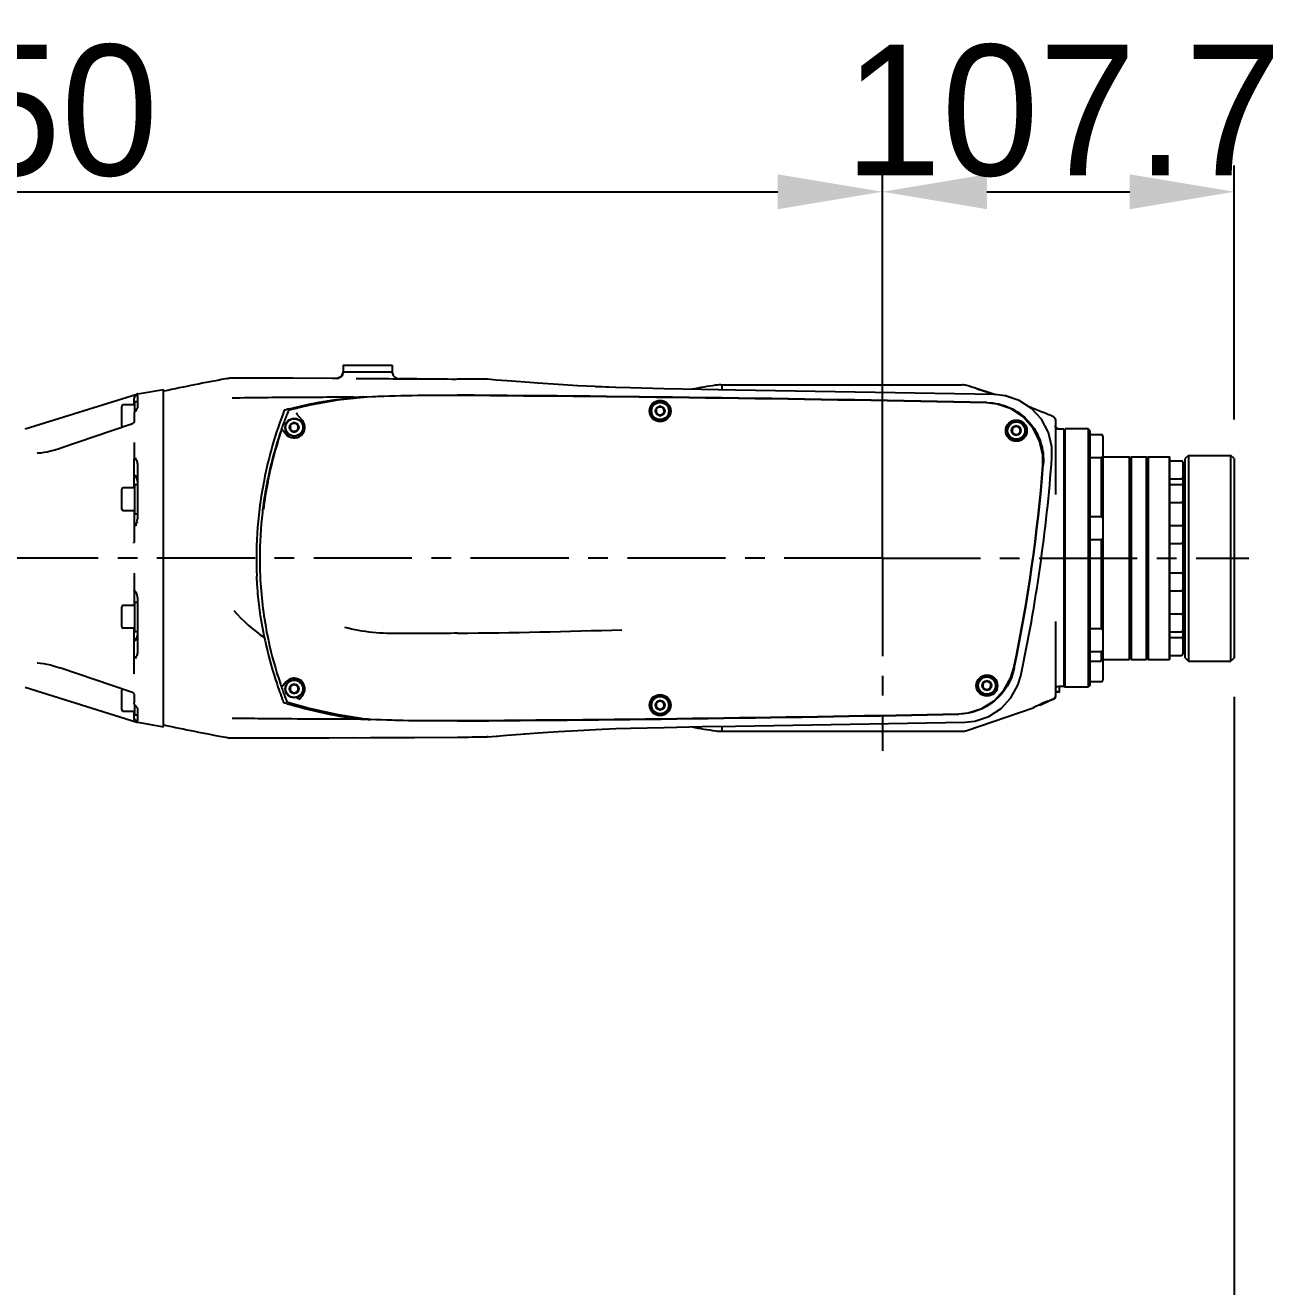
# Model space of a CAD drawing. Header units: millimetres. Extents: x 4086 to 10416, y 123 to 1549.
# Drawn here: x 7144.6 to 7241.1, y 872.6 to 969.1 of the extents above; entities that cross this region are included whole.
import ezdxf

# ---------------------------------------------------------------- set-up
doc = ezdxf.new("R2010")
doc.units = ezdxf.units.MM
doc.linetypes.add('CENTER', pattern=[0.6, 0.375, -0.075, 0.075, -0.075])
for name, color, linetype in [('中心线', 7, 'Continuous'), ('外形图', 7, 'Continuous'), ('尺寸标注', 7, 'Continuous')]:
    doc.layers.add(name, color=color, linetype=linetype)
doc.styles.add('思源黑', font='SourceHanSansCN-Normal.ttf')
doc.dimstyles.new('尺寸标注_1_4比例中六', dxfattribs={"dimtxt": 10, "dimasz": 8, "dimexe": 2, "dimexo": 1.5, "dimgap": 1, "dimtad": 1, "dimdec": 1, "dimlfac": 4, "dimdsep": 46, "dimtxsty": '思源黑', "dimcen": 0.09, "dimadec": 0, "dimazin": 0, "dimtp": 0.01, "dimtm": 0.01, "dimtfac": 1, "dimtdec": 1, "dimtofl": 0, "dimtmove": 0, "dimatfit": 3, "dimfxl": 1, "dimtolj": 1, "dimarcsym": 0})

# ---------------------------------------------------------------- blocks, each defined once
blk = doc.blocks.new('*D788')
at = {"layer": 'Defpoints', "color": 0}
for p in [(7210.2, 956.347), (7210.2, 929.827), (7047.7, 919.609)]:
    blk.add_point(p, dxfattribs=at)
at = {"layer": '尺寸标注', "color": 0, "lineweight": -2}
for p, q in [((7047.7, 921.109), (7047.7, 958.347)), ((7210.2, 931.327), (7210.2, 958.347)), ((7055.7, 956.347), (7202.2, 956.347))]:
    blk.add_line(p, q, dxfattribs=at)
at = {"layer": '尺寸标注', "color": 0}
for points in [[(7055.7, 957.681), (7055.7, 955.014), (7047.7, 956.347)], [(7202.2, 955.014), (7202.2, 957.681), (7210.2, 956.347)]]:
    blk.add_solid(points, dxfattribs=at)
at = {"layer": '尺寸标注', "color": 0, "insert": (7143.64, 962.525), "char_height": 10, "attachment_point": 5, "style": '思源黑'}
blk.add_mtext('\\A1;650', dxfattribs=at)
blk = doc.blocks.new('*D789')
at = {"layer": 'Defpoints', "color": 0}
for p in [(7237.125, 956.347), (7210.2, 944.401), (7237.125, 937.436)]:
    blk.add_point(p, dxfattribs=at)
at = {"layer": '尺寸标注', "color": 0, "lineweight": -2}
for p, q in [((7210.2, 945.901), (7210.2, 958.347)), ((7237.125, 938.936), (7237.125, 958.347)), ((7218.2, 956.347), (7229.125, 956.347))]:
    blk.add_line(p, q, dxfattribs=at)
at = {"layer": '尺寸标注', "color": 0}
for points in [[(7218.2, 957.681), (7218.2, 955.014), (7210.2, 956.347)], [(7229.125, 955.014), (7229.125, 957.681), (7237.125, 956.347)]]:
    blk.add_solid(points, dxfattribs=at)
at = {"layer": '尺寸标注', "color": 0, "insert": (7224.028, 962.525), "char_height": 10, "attachment_point": 5, "style": '思源黑'}
blk.add_mtext('\\A1;107.7', dxfattribs=at)
blk = doc.blocks.new('*D790')
at = {"layer": 'Defpoints', "color": 0}
for p in [(7237.125, 919.202), (7010.2, 627.191), (7010.2, 585.08)]:
    blk.add_point(p, dxfattribs=at)
at = {"layer": '尺寸标注', "color": 0, "lineweight": -2}
for p, q in [((7237.125, 917.702), (7237.125, 583.08)), ((7010.2, 625.691), (7010.2, 583.08)), ((7229.125, 585.08), (7018.2, 585.08))]:
    blk.add_line(p, q, dxfattribs=at)
at = {"layer": '尺寸标注', "color": 0}
for points in [[(7018.2, 586.414), (7018.2, 583.747), (7010.2, 585.08)], [(7229.125, 583.747), (7229.125, 586.414), (7237.125, 585.08)]]:
    blk.add_solid(points, dxfattribs=at)
at = {"layer": '尺寸标注', "color": 0, "insert": (7123.369, 591.258), "char_height": 10, "attachment_point": 5, "rotation": 0, "style": '思源黑'}
blk.add_mtext('\\A1;907.7', dxfattribs=at)

msp = doc.modelspace()

# ---------------------------------------------------------------- linework, layer by layer
at = {"layer": '中心线', "linetype": 'CENTER', "ltscale": 20}
for q in [(7210.2, 942.901), (7076.095, 928.327), (7210.2, 913.581), (7238.251, 928.327)]:
    msp.add_line((7210.2, 928.327), q, dxfattribs=at)
at = {"layer": '外形图', "linetype": 'Continuous'}
for p, q in [((7168.95, 943.077), (7168.95, 942.577)), ((7172.7, 943.077), (7172.7, 942.577)), ((7160.089, 942.057), (7159.934, 942.029)), ((7159.979, 942.038), (7159.934, 942.029)), ((7160.105, 942.062), (7159.979, 942.038)), ((7160.087, 942.058), (7160.152, 942.069)), ((7162.394, 942.08), (7160.295, 942.079)), ((7165.131, 942.078), (7162.394, 942.08)), ((7168.098, 942.07), (7165.131, 942.078)), ((7168.439, 942.069), (7168.098, 942.07)), ((7168.559, 942.083), (7168.439, 942.069)), ((7168.533, 942.078), (7168.439, 942.069)), ((7168.722, 942.156), (7168.533, 942.078)), ((7168.747, 942.174), (7168.559, 942.083)), ((7168.862, 942.3), (7168.722, 942.156)), ((7168.875, 942.321), (7168.747, 942.174)), ((7168.933, 942.482), (7168.862, 942.3)), ((7168.933, 942.482), (7168.95, 942.577)), ((7168.95, 942.577), (7172.7, 942.577)), ((7172.451, 942.051), (7173.196, 942.048)), ((7172.72, 942.461), (7172.7, 942.577)), ((7172.725, 942.438), (7172.72, 942.461)), ((7174.576, 942.04), (7173.196, 942.048)), ((7174.576, 942.04), (7177.7, 942.021)), ((7179.993, 942.003), (7179.936, 942.006)), ((7180.657, 941.947), (7179.992, 942.003)), ((7153.231, 940.884), (7155.2, 941.232)), ((7155.2, 915.423), (7155.2, 941.232)), ((7155.231, 941.084), (7155.2, 941.077)), ((7190.919, 941.34), (7189.817, 941.373)), ((7197.944, 941.577), (7216.299, 941.577)), ((7197.95, 941.544), (7197.95, 941.577)), ((7197.95, 941.199), (7197.95, 941.544)), ((7218.817, 940.827), (7198.96, 941.183)), ((7217.45, 941.28), (7217.45, 941.25)), ((7144.619, 938.207), (7153.169, 940.869)), ((7152, 938.433), (7152, 939.933)), ((7153, 940.058), (7152.125, 940.058)), ((7152.95, 940.058), (7152.95, 940.538)), ((7153, 939.548), (7153, 940.308)), ((7153, 940.308), (7153.2, 940.308)), ((7153.2, 940.751), (7153.2, 939.85)), ((7166.401, 940.033), (7164.826, 939.644)), ((7170.493, 940.649), (7170.581, 940.654)), ((7170.581, 940.654), (7170.666, 940.658)), ((7170.61, 940.623), (7170.582, 940.621)), ((7170.667, 940.627), (7170.61, 940.623)), ((7170.666, 940.658), (7170.749, 940.662)), ((7193.2, 939.936), (7192.889, 939.757)), ((7193.51, 939.757), (7193.2, 939.936)), ((7218.718, 940.871), (7218.82, 940.836)), ((7219.619, 940.738), (7218.817, 940.827)), ((7218.82, 940.836), (7218.86, 940.823)), ((7220.673, 940.38), (7219.619, 940.738)), ((7221.42, 939.895), (7221.143, 940.077)), ((7152.95, 939.412), (7152.95, 938.729)), ((7153.103, 939.624), (7153.147, 939.642)), ((7164.562, 939.108), (7164.539, 939.048)), ((7164.622, 939.263), (7164.612, 939.239)), ((7164.803, 939.736), (7164.839, 939.746)), ((7165.822, 938.848), (7165.409, 939.34)), ((7192.889, 939.757), (7192.889, 939.398)), ((7192.889, 939.398), (7193.2, 939.218)), ((7193.2, 939.218), (7193.51, 939.398)), ((7193.51, 939.398), (7193.51, 939.757)), ((7221.575, 939.842), (7221.575, 939.831)), ((7152.607, 938.517), (7147.335, 936.734)), ((7152.646, 938.53), (7152.607, 938.517)), ((7152.749, 938.574), (7152.646, 938.53)), ((7152.852, 938.638), (7152.749, 938.574)), ((7164.298, 938.136), (7164.577, 937.803)), ((7165.2, 938.686), (7164.889, 938.507)), ((7164.889, 938.507), (7164.889, 938.148)), ((7164.889, 938.148), (7165.2, 937.968)), ((7165.51, 938.507), (7165.2, 938.686)), ((7165.2, 937.968), (7165.51, 938.148)), ((7165.51, 938.148), (7165.51, 938.507)), ((7220.45, 938.436), (7220.139, 938.257)), ((7220.139, 938.257), (7220.139, 937.898)), ((7220.76, 938.257), (7220.45, 938.436)), ((7220.76, 937.898), (7220.76, 938.257)), ((7223.45, 938.9), (7223.45, 933.181)), ((7224.075, 938.19), (7223.7, 938.19)), ((7224.075, 938.077), (7224.2, 938.202)), ((7224.075, 938.19), (7224.075, 918.517)), ((7224.2, 918.452), (7224.2, 938.202)), ((7225.95, 938.202), (7224.2, 938.202)), ((7225.95, 938.202), (7225.95, 918.452)), ((7226.075, 938.077), (7225.95, 938.202)), ((7226.075, 938.077), (7226.075, 918.577)), ((7152.95, 937.173), (7152.95, 935.923)), ((7220.139, 937.898), (7220.45, 937.718)), ((7220.45, 937.718), (7220.76, 937.898)), ((7226.075, 937.775), (7226.95, 937.775)), ((7226.075, 937.77), (7226.075, 937.67)), ((7227.075, 937.65), (7227.075, 936.15)), ((7145.53, 936.338), (7145.53, 936.338)), ((7147.222, 936.696), (7146.875, 936.589)), ((7147.335, 936.734), (7147.222, 936.696)), ((7227.075, 936.077), (7227.06, 936.092)), ((7227.075, 936.077), (7229.1, 936.077)), ((7227.075, 936.077), (7227.075, 931.378)), ((7229.1, 920.577), (7229.1, 936.077)), ((7229.15, 936.027), (7229.1, 936.077)), ((7229.2, 936.027), (7229.25, 936.077)), ((7229.25, 936.077), (7230.4, 936.077)), ((7229.25, 936.077), (7229.25, 920.577)), ((7230.4, 920.577), (7230.4, 936.077)), ((7230.45, 936.027), (7230.4, 936.077)), ((7230.5, 936.027), (7230.55, 936.077)), ((7230.55, 936.077), (7232.175, 936.077)), ((7230.55, 936.077), (7230.55, 920.577)), ((7152.95, 933.699), (7152.95, 935.861)), ((7152.986, 935.911), (7153, 935.919)), ((7153.094, 935.948), (7153.14, 935.956)), ((7153.2, 935.517), (7153.2, 931.34)), ((7226.075, 936.025), (7226.95, 936.025)), ((7226.95, 936.025), (7226.95, 931.499)), ((7229.15, 920.627), (7229.15, 936.027)), ((7229.15, 935.952), (7229.2, 935.952)), ((7229.2, 936.027), (7229.2, 920.627)), ((7230.45, 920.627), (7230.45, 936.027)), ((7230.45, 935.934), (7230.5, 935.934)), ((7230.5, 936.027), (7230.5, 920.627)), ((7152, 932.074), (7152, 933.574)), ((7153, 933.699), (7152.125, 933.699)), ((7153, 931.699), (7153, 933.949)), ((7153, 933.949), (7153.2, 933.949)), ((7153, 931.949), (7152.125, 931.949)), ((7152.95, 931.949), (7152.95, 929.584)), ((7153, 931.699), (7153.2, 931.699)), ((7226.075, 931.499), (7226.95, 931.499)), ((7227.075, 931.374), (7227.075, 929.874)), ((7153, 930.85), (7152.969, 930.81)), ((7153.11, 930.865), (7153.133, 930.868)), ((7153.133, 930.868), (7153.155, 930.872)), ((7226.075, 930.912), (7226.075, 930.792)), ((7226.075, 929.749), (7226.95, 929.749)), ((7226.95, 929.749), (7226.95, 922.927)), ((7227.075, 929.874), (7227.075, 922.802)), ((7152.95, 927.07), (7152.95, 924.706)), ((7152.969, 925.845), (7153.1, 925.676)), ((7152, 923.081), (7152, 924.581)), ((7153, 924.706), (7152.125, 924.706)), ((7153, 922.706), (7153, 924.956)), ((7153, 924.956), (7153.2, 924.956)), ((7153.2, 925.314), (7153.2, 921.138)), ((7153, 922.956), (7152.125, 922.956)), ((7152.95, 919.481), (7152.95, 922.956)), ((7153, 922.706), (7153.2, 922.706)), ((7223.45, 923.473), (7223.45, 917.802)), ((7226.075, 922.927), (7226.95, 922.927)), ((7227.075, 922.802), (7227.075, 921.302)), ((7153.094, 920.706), (7153.14, 920.698)), ((7226.075, 921.177), (7226.95, 921.177)), ((7226.95, 921.177), (7226.95, 920.452)), ((7227.075, 921.304), (7227.075, 920.577)), ((7229.15, 920.627), (7229.1, 920.577)), ((7229.15, 920.702), (7229.2, 920.702)), ((7229.2, 920.627), (7229.25, 920.577)), ((7230.45, 920.627), (7230.4, 920.577)), ((7230.45, 920.72), (7230.5, 920.72)), ((7230.5, 920.627), (7230.55, 920.577)), ((7145.53, 920.316), (7145.53, 920.316)), ((7147.202, 919.965), (7147.335, 919.921)), ((7147.335, 919.921), (7152.607, 918.138)), ((7226.075, 920.452), (7226.95, 920.452)), ((7227.075, 920.577), (7226.95, 920.452)), ((7227.075, 920.577), (7229.1, 920.577)), ((7227.075, 920.505), (7227.075, 919.005)), ((7229.25, 920.577), (7230.4, 920.577)), ((7230.55, 920.577), (7232.175, 920.577)), ((7164.577, 918.849), (7164.298, 918.517)), ((7218.2, 918.936), (7217.889, 918.757)), ((7217.889, 918.757), (7217.889, 918.398)), ((7218.51, 918.757), (7218.2, 918.936)), ((7218.51, 918.398), (7218.51, 918.757)), ((7226.075, 918.88), (7226.95, 918.88)), ((7144.619, 918.448), (7153.169, 915.785)), ((7152, 916.722), (7152, 918.222)), ((7152.607, 918.138), (7152.646, 918.125)), ((7152.646, 918.125), (7152.742, 918.084)), ((7152.917, 917.957), (7152.936, 917.934)), ((7152.95, 917.926), (7152.95, 917.243)), ((7165.2, 918.686), (7164.889, 918.507)), ((7164.889, 918.507), (7164.889, 918.148)), ((7164.889, 918.148), (7165.2, 917.968)), ((7165.51, 918.507), (7165.2, 918.686)), ((7165.2, 917.968), (7165.51, 918.148)), ((7165.51, 918.148), (7165.51, 918.507)), ((7165.655, 917.607), (7165.822, 917.805)), ((7217.889, 918.398), (7218.2, 918.218)), ((7218.2, 918.218), (7218.51, 918.398)), ((7223.737, 918.077), (7223.45, 918.077)), ((7223.45, 917.745), (7223.45, 917.802)), ((7223.7, 918.517), (7224.075, 918.517)), ((7223.737, 918.077), (7223.75, 918.081)), ((7223.75, 918.081), (7223.75, 918.517)), ((7224.105, 918.547), (7224.2, 918.452)), ((7225.95, 918.452), (7224.2, 918.452)), ((7226.075, 918.577), (7225.95, 918.452)), ((7153, 916.347), (7153, 917.105)), ((7153.2, 916.804), (7153.2, 915.903)), ((7164.304, 917.513), (7164.278, 917.582)), ((7164.514, 917.671), (7164.54, 917.602)), ((7164.54, 917.602), (7164.562, 917.544)), ((7164.67, 917.189), (7164.577, 917.217)), ((7193.2, 917.436), (7192.889, 917.257)), ((7192.889, 917.257), (7192.889, 916.898)), ((7192.889, 916.898), (7193.2, 916.718)), ((7193.51, 917.257), (7193.2, 917.436)), ((7193.2, 916.718), (7193.51, 916.898)), ((7193.51, 916.898), (7193.51, 917.257)), ((7216.654, 915.129), (7221.75, 916.881)), ((7221.75, 916.881), (7221.784, 916.898)), ((7221.784, 916.897), (7221.75, 916.881)), ((7153, 916.597), (7152.125, 916.597)), ((7152.95, 916.117), (7152.95, 916.597)), ((7153, 916.347), (7153.2, 916.347)), ((7153.231, 915.77), (7155.2, 915.423)), ((7155.2, 915.577), (7155.231, 915.57)), ((7182.529, 914.858), (7183.06, 914.897)), ((7185.414, 915.061), (7186.889, 915.147)), ((7197.944, 915.077), (7216.299, 915.077)), ((7197.95, 915.077), (7197.95, 915.456)), ((7198.96, 915.472), (7216.514, 915.779)), ((7160.108, 914.592), (7160.105, 914.592)), ((7160.105, 914.592), (7160.132, 914.587)), ((7160.105, 914.592), (7160.105, 914.592)), ((7160.108, 914.592), (7160.156, 914.584)), ((7160.132, 914.587), (7160.285, 914.573)), ((7160.285, 914.573), (7160.306, 914.572)), ((7160.3, 914.574), (7160.304, 914.573)), ((7160.304, 914.573), (7160.306, 914.572)), ((7164.968, 914.576), (7166.586, 914.581)), ((7167.879, 914.584), (7169.761, 914.591)), ((7171.03, 914.596), (7174.415, 914.614)), ((7174.412, 914.614), (7177.7, 914.634)), ((7179.993, 914.651), (7179.936, 914.649)), ((7179.991, 914.651), (7180.658, 914.707)), ((7180.047, 914.658), (7179.992, 914.651)), ((7180.655, 914.707), (7180.721, 914.712))]:
    msp.add_line(p, q, dxfattribs=at)
at = {"layer": '外形图', "color": 7, "linetype": 'Continuous'}
for p, q in [((7168.95, 943.077), (7172.7, 943.077)), ((7232.175, 920.577), (7232.175, 936.077)), ((7232.2, 936.052), (7232.175, 936.077)), ((7233.625, 936.186), (7233.375, 935.936)), ((7233.625, 936.186), (7236.875, 936.186)), ((7233.625, 936.186), (7233.625, 920.452)), ((7236.875, 920.452), (7236.875, 936.186)), ((7237.125, 935.936), (7236.875, 936.186)), ((7232.2, 936.05), (7232.2, 936.052)), ((7232.2, 920.602), (7232.2, 936.05)), ((7232.2, 935.776), (7233.075, 935.776)), ((7233.2, 935.651), (7233.2, 934.526)), ((7233.375, 920.702), (7233.375, 935.936)), ((7237.125, 935.936), (7237.125, 920.702)), ((7232.2, 934.401), (7233.075, 934.401)), ((7233.2, 934.515), (7233.2, 934.506)), ((7233.325, 934.39), (7233.2, 934.515)), ((7233.2, 934.506), (7233.2, 922.14)), ((7233.325, 934.39), (7233.325, 922.265)), ((7232.2, 933.964), (7233.075, 933.964)), ((7232.2, 932.589), (7233.075, 932.589)), ((7233.325, 933.077), (7233.35, 933.077)), ((7233.35, 933.077), (7233.35, 933.066)), ((7233.375, 933.052), (7233.35, 933.077)), ((7233.35, 933.066), (7233.35, 923.577)), ((7232.2, 930.826), (7233.075, 930.826)), ((7232.2, 929.451), (7233.075, 929.451)), ((7232.2, 927.203), (7233.075, 927.203)), ((7232.2, 925.828), (7233.075, 925.828)), ((7232.2, 924.065), (7233.075, 924.065)), ((7233.2, 923.921), (7233.2, 923.927)), ((7233.325, 923.577), (7233.35, 923.577)), ((7233.375, 923.602), (7233.35, 923.577)), ((7232.2, 922.69), (7233.075, 922.69)), ((7233.2, 922.834), (7233.2, 922.828)), ((7232.2, 922.253), (7233.075, 922.253)), ((7233.325, 922.265), (7233.2, 922.14)), ((7233.2, 922.128), (7233.2, 921.003)), ((7233.2, 922.109), (7233.2, 922.12)), ((7232.2, 920.878), (7233.075, 920.878)), ((7233.375, 920.702), (7233.625, 920.452)), ((7237.125, 920.702), (7236.875, 920.452)), ((7232.2, 920.602), (7232.175, 920.577)), ((7233.625, 920.452), (7236.875, 920.452))]:
    msp.add_line(p, q, dxfattribs=at)
at = {"layer": '外形图', "linetype": 'Continuous'}
for points in [[(7160.295, 942.079), (7160.25, 942.078), (7160.215, 942.076), (7160.184, 942.073), (7160.149, 942.069), (7160.105, 942.062)], [(7183.854, 941.698), (7182.527, 941.797), (7181.456, 941.882), (7180.657, 941.947)], [(7186.889, 941.507), (7185.405, 941.594), (7183.849, 941.699)], [(7190.919, 941.34), (7189.788, 941.374), (7188.222, 941.439), (7186.889, 941.507)], [(7189.817, 941.373), (7188.25, 941.438), (7188.233, 941.438)], [(7198.96, 941.183), (7196.373, 941.224), (7193.471, 941.281), (7190.919, 941.34)], [(7170.494, 940.615), (7168.511, 940.401), (7166.401, 940.033)], [(7177.689, 940.759), (7175.264, 940.757), (7172.729, 940.71), (7170.751, 940.632)], [(7222.486, 935.422), (7222.48, 936.207), (7222.236, 937.301), (7221.726, 938.295), (7220.981, 939.126), (7220.048, 939.743), (7218.982, 940.106), (7218.168, 940.198)], [(7223.177, 936.03), (7223.165, 936.836), (7222.905, 937.937), (7222.376, 938.94), (7221.61, 939.776), (7220.659, 940.39), (7219.586, 940.744), (7218.817, 940.827)], [(7165.411, 939.439), (7165.406, 939.432), (7165.402, 939.423), (7165.398, 939.414), (7165.395, 939.403), (7165.392, 939.39)], [(7165.409, 939.34), (7165.395, 939.365), (7165.392, 939.39)], [(7152.951, 938.745), (7152.949, 938.741), (7152.919, 938.7), (7152.852, 938.638)], [(7164.275, 938.151), (7164.248, 938.153), (7164.226, 938.142), (7164.213, 938.123)], [(7164.275, 938.151), (7164.287, 938.146), (7164.298, 938.136)], [(7146.875, 936.589), (7146.563, 936.505), (7146.286, 936.441), (7146.035, 936.393), (7145.801, 936.359), (7145.584, 936.341), (7145.53, 936.338)], [(7153.006, 935.923), (7152.998, 935.922), (7152.989, 935.923), (7152.979, 935.924)], [(7145.53, 920.316), (7145.58, 920.314), (7145.795, 920.296), (7146.027, 920.263), (7146.276, 920.216), (7146.55, 920.153), (7146.859, 920.07), (7147.202, 919.965)], [(7216.023, 916.412), (7216.773, 916.491), (7217.818, 916.829), (7218.747, 917.415), (7219.502, 918.215), (7220.037, 919.179), (7220.265, 919.933)], [(7216.514, 915.779), (7217.289, 915.862), (7218.343, 916.21), (7219.282, 916.81), (7220.042, 917.624), (7220.575, 918.598), (7220.792, 919.316)], [(7152.742, 918.084), (7152.847, 918.02), (7152.917, 917.957)], [(7164.213, 918.531), (7164.226, 918.511), (7164.249, 918.5), (7164.276, 918.502)], [(7164.298, 918.517), (7164.288, 918.508), (7164.276, 918.502)], [(7164.704, 917.312), (7166.341, 916.851), (7168.435, 916.381), (7170.335, 916.07)], [(7165.458, 917.591), (7165.443, 917.597), (7165.432, 917.612)], [(7170.335, 916.07), (7170.396, 916.062), (7170.85, 916.019), (7171.029, 916.009)], [(7171.029, 916.009), (7172.897, 915.94), (7175.344, 915.897), (7177.7, 915.895)], [(7180.658, 914.707), (7181.46, 914.773), (7182.536, 914.858), (7183.862, 914.957), (7185.424, 915.061)], [(7186.889, 915.147), (7188.25, 915.217), (7189.817, 915.282), (7190.919, 915.315)], [(7190.919, 915.315), (7193.5, 915.374), (7196.402, 915.431), (7198.96, 915.472)], [(7159.933, 914.625), (7159.979, 914.617), (7160.105, 914.592)], [(7160.306, 914.572), (7162.321, 914.573), (7164.978, 914.576), (7167.886, 914.584), (7171.035, 914.596)]]:
    msp.add_lwpolyline(points, dxfattribs=at)
for centre, radius in [((7193.2, 939.576), 0.812), ((7193.2, 939.577), 0.688), ((7193.2, 939.577), 0.662), ((7193.2, 939.577), 0.359), ((7165.2, 938.327), 0.688), ((7165.2, 938.327), 0.662), ((7165.2, 938.327), 0.359), ((7220.45, 938.076), 0.812), ((7220.45, 938.077), 0.688), ((7220.45, 938.077), 0.662), ((7220.45, 938.077), 0.359), ((7165.2, 918.327), 0.688), ((7165.2, 918.327), 0.662), ((7218.2, 918.576), 0.812), ((7218.2, 918.577), 0.688), ((7218.2, 918.577), 0.662), ((7218.2, 918.577), 0.359), ((7165.2, 918.327), 0.359), ((7193.2, 917.076), 0.812), ((7193.2, 917.077), 0.688), ((7193.2, 917.077), 0.662), ((7193.2, 917.077), 0.359)]:
    msp.add_circle(centre, radius, dxfattribs=at)
for centre, radius, start, end in [((7182.211, 819.018), 125.012, 100.26516, 102.4637), ((7160.296, 941.978), 0.101, 90.23348, 94.9933), ((7168.44, 942.569), 0.5, 269.80325, 350), ((7173.212, 942.548), 0.5, 190, 269.69351), ((7160.2, -1778.308), 2720.385, 89.584304, 89.631419), ((7201.476, 911.815), 30, 97.7211, 101.24448), ((7197.95, 937.826), 3.751, 93.89092, 97.71984), ((7197.95, 937.825), 3.752, 91.9774, 93.89113), ((7197.825, 941.45), 0.125, 30.6592, 91.97724), ((7216.299, 940.327), 1.25, 73.4993, 90), ((7198.902, 881.6), 62.5, 72.72699, 73.4993), ((7198.895, 881.593), 62.505, 71.50985, 72.73146), ((7198.937, 881.834), 62.234, 71.44183, 72.69442), ((7152.125, 939.933), 0.125, 90, 180), ((7153.198, 940.592), 0.248, 147.43878, 155.8688), ((7153.318, 940.392), 0.5, 100, 107.29748), ((7168.514, 392.167), 548.455, 90.32973, 90.84265), ((7168.755, 413.976), 526.648, 89.86222, 90.3695), ((7174.277, 869.291), 71.458, 93.03578, 93.41448), ((7160.2, -1778.308), 2719.124, 88.778437, 89.631462), ((7160.2, -1778.308), 2719.149, 88.777863, 89.631306), ((7148.794, 943.337), 5.659, 318.15795, 319.04092), ((7193.575, 928.327), 31.25, 158.78678, 169.03186), ((7171.007, 916.939), 23.626, 105.46121, 106.13418), ((7192.496, 928.35), 29.935, 159.06144, 159.30439), ((7192.572, 928.321), 30.015, 158.66945, 158.93709), ((7192.55, 928.329), 29.992, 158.30426, 158.62074), ((7192.523, 928.34), 29.963, 157.9876, 158.30425), ((7171.092, 916.636), 23.941, 105.22921, 105.46217), ((7193.2, 939.577), 0.307, 165, 105), ((7198.902, 881.6), 62.5, 68.73004, 68.86982), ((7198.929, 881.713), 62.375, 67.00343, 68.71179), ((7152.125, 938.433), 0.125, 180, 235.88888), ((7194.088, 928.114), 31.495, 161.54325, 168.83747), ((7192.577, 928.321), 30.021, 161.00448, 161.40314), ((7192.558, 928.327), 30.001, 160.03893, 161.00455), ((7192.525, 928.339), 29.965, 159.67164, 160.03885), ((7192.51, 928.345), 29.949, 159.3044, 159.67164), ((7165.2, 938.326), 0.813, 220.00226, 40.00226), ((7165.2, 938.327), 0.307, 165, 105), ((7220.45, 938.077), 0.307, 165, 105), ((7223.701, 938.441), 0.252, 205.57141, 211.35517), ((7223.7, 938.44), 0.25, 211.34077, 220.25904), ((7224.254, 941.192), 3.008, 255.66019, 266.58105), ((7192.567, 928.324), 30.01, 161.4028, 167.64738), ((7226.95, 937.65), 0.125, 360, 90), ((7226.95, 936.15), 0.125, 270, 0.00002), ((7099.135, 945.204), 123.738, 348.21564, 355.46584), ((7099.135, 945.204), 123.764, 348.20583, 355.47891), ((7099.135, 945.204), 124.382, 347.98703, 355.76991), ((7192.56, 928.329), 30.255, 168.66992, 172.85655), ((7193.347, 928.276), 30.737, 168.99306, 172.97943), ((7192.577, 928.326), 30.019, 168.66616, 172.00675), ((7192.514, 928.338), 29.955, 167.65245, 168.66522), ((7193.449, 928.258), 30.841, 168.86993, 168.99571), ((7152.125, 933.574), 0.125, 90, 180), ((7192.609, 928.321), 30.052, 172.00649, 173.30642), ((7152.125, 932.074), 0.125, 180, 270), ((7152.388, 931.34), 0.812, 352.18096, 359.99516), ((7192.586, 928.324), 30.281, 172.85255, 179.99344), ((7192.585, 928.323), 30.027, 173.30501, 179.9929), ((7226.95, 931.374), 0.125, 360, 90), ((7152.368, 931.344), 0.832, 345.64984, 352.14748), ((7152.701, 929.582), 0.248, 335.65469, 343.11872), ((7226.95, 929.874), 0.125, 270, 0.00002), ((7192.549, 928.327), 30.244, 179.9999, 182.64), ((7192.561, 928.327), 30.004, 180.00031, 183.20225), ((7192.6, 928.333), 30.043, 183.20897, 191.60806), ((7152.31, 925.285), 0.895, 23.20311, 26.69578), ((7152.36, 925.306), 0.841, 19.18181, 23.20998), ((7152.378, 925.313), 0.822, 3.70486, 19.12204), ((7152.125, 924.581), 0.125, 90, 180), ((7152.391, 925.314), 0.808, 0.00094, 3.67429), ((7169.975, 932.598), 12.531, 221.37139, 235.76097), ((7152.125, 923.081), 0.125, 180, 270), ((7172.69, 1452.135), 529.578, 270.54201, 271.90325), ((7226.95, 922.802), 0.125, 360, 90), ((7192.528, 928.32), 30.222, 191.60709, 192.09186), ((7192.53, 928.321), 30.224, 192.09305, 197.93829), ((7192.468, 928.308), 29.908, 191.6129, 192.09231), ((7192.583, 928.335), 30.027, 192.09597, 198.75638), ((7226.95, 921.302), 0.125, 270, 0.00002), ((7226.95, 920.505), 0.125, 360, 27.65838), ((7192.583, 928.336), 30.279, 197.93527, 199.39894), ((7165.2, 918.327), 0.813, 320.00226, 140.00226), ((7218.2, 918.577), 0.307, 165, 105), ((7226.95, 919.005), 0.125, 270, 0.00002), ((7152.125, 918.222), 0.125, 124.1109, 180), ((7192.543, 928.322), 30.236, 199.39885, 200.80502), ((7192.577, 928.334), 30.021, 198.75841, 199.54705), ((7192.549, 928.324), 29.991, 199.54703, 200.31625), ((7192.518, 928.313), 29.958, 200.3163, 200.80623), ((7165.2, 918.327), 0.307, 165, 105), ((7223.195, 921.701), 3.63, 277.48154, 278.7883), ((7156.885, 920.308), 5.035, 220.07267, 221.31658), ((7152.668, 916.586), 0.589, 36.08435, 38.24631), ((7192.501, 928.306), 30.192, 200.94587, 201.06637), ((7192.551, 928.325), 30.245, 201.06648, 201.43643), ((7174.75, 950.996), 35.277, 252.9352, 253.23987), ((7183.231, 924.715), 19.999, 201.01217, 201.33794), ((7172.052, 920.354), 7.999, 201.37867, 201.78585), ((7174.841, 951.256), 35.553, 253.37596, 262.20497), ((7193.2, 917.077), 0.307, 165, 105), ((7231.419, 897.196), 21.931, 114.77785, 116.06147), ((7231.308, 897.423), 21.678, 115.7496, 116.06381), ((7231.688, 896.639), 22.55, 115.53068, 115.75334), ((7230.642, 898.872), 20.084, 113.96479, 114.76765), ((7230.113, 900.066), 18.778, 112.67234, 113.96905), ((7199.067, 974.413), 61.791, 292.66156, 293.08684), ((7229.466, 901.519), 17.151, 111.07865, 112.59954), ((7229.465, 901.519), 17.151, 111.07863, 112.59954), ((7152.125, 916.722), 0.125, 180, 270), ((7153.198, 916.062), 0.248, 204.13471, 214.27204), ((7174.244, 987.019), 71.113, 266.59392, 266.8467), ((7174.556, 992.772), 76.874, 266.85055, 267.36929), ((7160.2, 3634.963), 2719.124, 270.368753, 271.176359), ((7160.2, 3634.963), 2719.149, 270.368749, 271.17679), ((7153.318, 916.262), 0.5, 252.70252, 260), ((7182.211, 1037.636), 125.012, 257.5363, 259.73468), ((7201.476, 944.839), 30, 258.75583, 262.27891), ((7197.95, 918.828), 3.751, 262.28017, 266.10908), ((7197.95, 918.83), 3.752, 266.10887, 268.02261), ((7197.825, 915.204), 0.125, 268.02276, 329.34081), ((7216.299, 916.327), 1.25, 270, 286.50072), ((7160.2, 3634.963), 2720.385, 270.368581, 270.415696)]:
    msp.add_arc(centre, radius, start, end, dxfattribs=at)
at = {"layer": '外形图', "color": 7, "linetype": 'Continuous'}
for centre, start, end in [((7233.075, 935.651), 360, 90), ((7233.075, 934.526), 270, 0.00002), ((7233.075, 933.839), 360, 90), ((7233.075, 932.714), 270, 0.00002), ((7233.075, 930.701), 360, 90), ((7233.075, 929.576), 270, 0.00002), ((7233.075, 927.078), 360, 90), ((7233.075, 925.953), 270, 0.00002), ((7233.075, 923.94), 360, 90), ((7233.075, 922.815), 270, 0.00002), ((7233.075, 922.128), 360, 90), ((7233.075, 921.003), 270, 0.00002)]:
    msp.add_arc(centre, 0.125, start, end, dxfattribs=at)
at = {"layer": '外形图', "linetype": 'Continuous'}
for points, knots in [([(7169.93, 942.057), (7170.149, 942.056), (7170.989, 942.051), (7171.829, 942.053), (7172.451, 942.051)], [0, 0, 0, 0, 3736.717611, 14393.897854, 14393.897854, 14393.897854, 14393.897854]), ([(7153.122, 940.759), (7153.1, 940.755), (7153.068, 940.744), (7153.041, 940.724), (7153.033, 940.717)], [0, 0, 0, 0, 9428.863221, 14110.893978, 14110.893978, 14110.893978, 14110.893978]), ([(7153.122, 940.759), (7153.13, 940.76), (7153.142, 940.76), (7153.157, 940.764), (7153.16, 940.761)], [0, 0, 0, 0, 8997.277372, 14112.56436, 14112.56436, 14112.56436, 14112.56436]), ([(7153.166, 940.763), (7153.174, 940.763), (7153.186, 940.764), (7153.2, 940.755), (7153.2, 940.751)], [0, 0, 0, 0, 9524.348417, 14113.198915, 14113.198915, 14113.198915, 14113.198915]), ([(7218.195, 940.222), (7218.793, 940.209), (7219.997, 939.943), (7221.487, 938.86), (7222.416, 937.269), (7222.56, 936.044), (7222.513, 935.449)], [0, 0, 0, 0, 6726.303553, 13450.811073, 20175.322496, 26901.623824, 26901.623824, 26901.623824, 26901.623824]), ([(7152.957, 939.469), (7152.957, 939.462), (7152.96, 939.446), (7152.968, 939.432), (7152.972, 939.425)], [0, 0, 0, 0, 6535.331676, 14097.867415, 14097.867415, 14097.867415, 14097.867415]), ([(7153.2, 939.85), (7153.2, 939.835), (7153.179, 939.748), (7153.115, 939.682), (7153.068, 939.628)], [0, 0, 0, 0, 2464.7089, 14103.313333, 14103.313333, 14103.313333, 14103.313333]), ([(7164.772, 939.612), (7164.77, 939.607), (7164.768, 939.596), (7164.77, 939.585), (7164.772, 939.579)], [0, 0, 0, 0, 6444.247057, 14286.338626, 14286.338626, 14286.338626, 14286.338626]), ([(7223.7, 938.19), (7223.652, 938.19), (7223.569, 938.196), (7223.544, 938.264), (7223.543, 938.281)], [0, 0, 0, 0, 11137.946255, 15257.161027, 15257.161027, 15257.161027, 15257.161027]), ([(7152.95, 935.861), (7152.95, 935.87), (7152.953, 935.894), (7152.978, 935.904), (7152.991, 935.908)], [0, 0, 0, 0, 5515.807106, 14066.271672, 14066.271672, 14066.271672, 14066.271672]), ([(7153, 935.919), (7153.006, 935.922), (7153.02, 935.929), (7153.035, 935.934), (7153.042, 935.936)], [0, 0, 0, 0, 6694.371268, 14067.570272, 14067.570272, 14067.570272, 14067.570272]), ([(7153.042, 935.936), (7153.051, 935.938), (7153.068, 935.943), (7153.085, 935.947), (7153.094, 935.948)], [0, 0, 0, 0, 6848.375709, 14068.385138, 14068.385138, 14068.385138, 14068.385138]), ([(7152.965, 930.81), (7152.963, 930.808), (7152.96, 930.804), (7152.958, 930.799), (7152.958, 930.797)], [0, 0, 0, 0, 7574.541287, 14022.047811, 14022.047811, 14022.047811, 14022.047811]), ([(7152.958, 930.797), (7152.958, 930.793), (7152.962, 930.784), (7152.97, 930.779), (7152.974, 930.776)], [0, 0, 0, 0, 5425.222497, 14021.866428, 14021.866428, 14021.866428, 14021.866428]), ([(7153.015, 930.839), (7153.006, 930.834), (7152.989, 930.825), (7152.971, 930.816), (7152.965, 930.81)], [0, 0, 0, 0, 7663.092959, 14022.485678, 14022.485678, 14022.485678, 14022.485678]), ([(7153.174, 931.137), (7153.159, 931.081), (7153.116, 930.979), (7153.062, 930.867), (7153.015, 930.839)], [0, 0, 0, 0, 7160.467712, 14023.941342, 14023.941342, 14023.941342, 14023.941342]), ([(7153.015, 930.839), (7153.022, 930.842), (7153.037, 930.847), (7153.052, 930.851), (7153.06, 930.853)], [0, 0, 0, 0, 6680.594336, 14023.472552, 14023.472552, 14023.472552, 14023.472552]), ([(7153.06, 930.853), (7153.068, 930.855), (7153.085, 930.86), (7153.101, 930.863), (7153.11, 930.865)], [0, 0, 0, 0, 6848.720644, 14024.311329, 14024.311329, 14024.311329, 14024.311329]), ([(7152.95, 929.584), (7152.95, 929.572), (7152.948, 929.547), (7152.942, 929.522), (7152.938, 929.51)], [0, 0, 0, 0, 6954.771104, 14010.604699, 14010.604699, 14010.604699, 14010.604699]), ([(7162.924, 922.239), (7162.697, 923.346), (7162.479, 924.82), (7162.364, 926.394), (7162.342, 926.842), (7162.337, 926.934)], [0, 0, 0, 0, 14149.418167, 18620.720488, 19771.975338, 19771.975338, 19771.975338, 19771.975338]), ([(7152.957, 925.858), (7152.955, 925.862), (7152.951, 925.87), (7152.95, 925.879), (7152.95, 925.883)], [0, 0, 0, 0, 7266.575395, 13979.833434, 13979.833434, 13979.833434, 13979.833434]), ([(7152.969, 925.844), (7152.967, 925.847), (7152.962, 925.851), (7152.959, 925.855), (7152.957, 925.858)], [0, 0, 0, 0, 7272.368115, 13979.866867, 13979.866867, 13979.866867, 13979.866867]), ([(7153.11, 925.687), (7153.091, 925.724), (7153.06, 925.795), (7152.991, 925.824), (7152.969, 925.844)], [0, 0, 0, 0, 8150.428754, 13979.909274, 13979.909274, 13979.909274, 13979.909274]), ([(7177.7, 922.581), (7176.977, 922.555), (7175.531, 922.571), (7173.364, 922.54), (7171.192, 922.576), (7169.762, 922.841), (7169.064, 923.027)], [0, 0, 0, 0, 6322.224618, 12646.983189, 18966.458625, 25288.469297, 25288.469297, 25288.469297, 25288.469297]), ([(7153, 920.736), (7152.986, 920.743), (7152.954, 920.748), (7152.959, 920.784), (7152.968, 920.789)], [0, 0, 0, 0, 8521.035224, 13937.306894, 13937.306894, 13937.306894, 13937.306894]), ([(7153.2, 921.138), (7153.2, 921.052), (7153.176, 920.909), (7153.071, 920.735), (7153, 920.736)], [0, 0, 0, 0, 7601.595206, 13938.428775, 13938.428775, 13938.428775, 13938.428775]), ([(7153, 920.736), (7153.006, 920.732), (7153.02, 920.726), (7153.035, 920.721), (7153.042, 920.719)], [0, 0, 0, 0, 6630.875656, 13937.814798, 13937.814798, 13937.814798, 13937.814798]), ([(7153.042, 920.719), (7153.05, 920.716), (7153.067, 920.711), (7153.085, 920.708), (7153.094, 920.706)], [0, 0, 0, 0, 6784.555674, 13938.42313, 13938.42313, 13938.42313, 13938.42313]), ([(7220.285, 919.907), (7220.086, 918.954), (7219.014, 917.124), (7217.017, 916.407), (7216.044, 916.387)], [0, 0, 0, 0, 7502.21565, 15004.413583, 15004.413583, 15004.413583, 15004.413583]), ([(7223.45, 918.265), (7223.45, 918.329), (7223.502, 918.462), (7223.636, 918.517), (7223.7, 918.517)], [0, 0, 0, 0, 7566.161073, 15127.840899, 15127.840899, 15127.840899, 15127.840899]), ([(7152.962, 917.172), (7152.957, 917.183), (7152.951, 917.207), (7152.95, 917.231), (7152.95, 917.243)], [0, 0, 0, 0, 6993.671911, 13908.081941, 13908.081941, 13908.081941, 13908.081941]), ([(7152.992, 917.116), (7152.986, 917.125), (7152.975, 917.143), (7152.965, 917.162), (7152.962, 917.172)], [0, 0, 0, 0, 7044.118684, 13907.971107, 13907.971107, 13907.971107, 13907.971107]), ([(7153.032, 917.066), (7153.025, 917.074), (7153.012, 917.091), (7152.999, 917.107), (7152.992, 917.116)], [0, 0, 0, 0, 6852.205648, 13908.143678, 13908.143678, 13908.143678, 13908.143678]), ([(7153.103, 916.984), (7153.108, 916.978), (7153.117, 916.967), (7153.126, 916.956), (7153.131, 916.951)], [0, 0, 0, 0, 7085.682486, 13908.709598, 13908.709598, 13908.709598, 13908.709598]), ([(7153.186, 916.862), (7153.189, 916.856), (7153.194, 916.843), (7153.197, 916.83), (7153.198, 916.824)], [0, 0, 0, 0, 7245.81059, 13908.970728, 13908.970728, 13908.970728, 13908.970728]), ([(7153.198, 916.824), (7153.198, 916.821), (7153.199, 916.814), (7153.2, 916.808), (7153.2, 916.804)], [0, 0, 0, 0, 7082.80243, 13908.991909, 13908.991909, 13908.991909, 13908.991909]), ([(7164.645, 917.351), (7164.641, 917.356), (7164.633, 917.367), (7164.627, 917.379), (7164.625, 917.386)], [0, 0, 0, 0, 7038.55438, 14102.507904, 14102.507904, 14102.507904, 14102.507904]), ([(7164.704, 917.312), (7164.693, 917.316), (7164.671, 917.326), (7164.653, 917.342), (7164.645, 917.351)], [0, 0, 0, 0, 7070.275136, 14102.76351, 14102.76351, 14102.76351, 14102.76351]), ([(7152.95, 916.117), (7152.95, 916.087), (7152.966, 915.989), (7153.055, 915.906), (7153.122, 915.896)], [0, 0, 0, 0, 4285.777542, 13897.557359, 13897.557359, 13897.557359, 13897.557359]), ([(7153.145, 915.893), (7153.142, 915.893), (7153.134, 915.894), (7153.126, 915.895), (7153.122, 915.896)], [0, 0, 0, 0, 6671.838636, 13900.576475, 13900.576475, 13900.576475, 13900.576475]), ([(7153.166, 915.892), (7153.163, 915.892), (7153.156, 915.892), (7153.149, 915.893), (7153.145, 915.893)], [0, 0, 0, 0, 6545.585633, 13900.925489, 13900.925489, 13900.925489, 13900.925489]), ([(7153.2, 915.903), (7153.2, 915.899), (7153.186, 915.89), (7153.174, 915.891), (7153.166, 915.892)], [0, 0, 0, 0, 4520.366159, 13901.41327, 13901.41327, 13901.41327, 13901.41327]), ([(7160.448, 916.093), (7161.208, 916.083), (7164.398, 916.038), (7167.589, 916.026), (7170.019, 916.032)], [0, 0, 0, 0, 3344.137211, 14038.843755, 14038.843755, 14038.843755, 14038.843755]), ([(7160.155, 914.583), (7160.169, 914.581), (7160.196, 914.577), (7160.224, 914.575), (7160.238, 914.575)], [0, 0, 0, 0, 7013.010321, 14006.535776, 14006.535776, 14006.535776, 14006.535776])]:
    msp.add_open_spline(points, degree=3, knots=knots, dxfattribs=at)
for points in [[(7172.451, 942.051), (7174.158, 942.043), (7175.866, 942.033), (7177.573, 942.022)], [(7153.033, 940.717), (7152.982, 940.675), (7152.95, 940.604), (7152.95, 940.538)], [(7152.971, 940.694), (7152.957, 940.662), (7152.95, 940.626), (7152.95, 940.591)], [(7164.839, 939.746), (7166.53, 940.203), (7168.276, 940.473), (7170.021, 940.622)], [(7170.749, 940.662), (7173.063, 940.777), (7175.381, 940.799), (7177.697, 940.784)], [(7153.009, 939.561), (7152.985, 939.535), (7152.957, 939.504), (7152.957, 939.469)], [(7153.009, 939.561), (7153.035, 939.589), (7153.068, 939.611), (7153.103, 939.625)], [(7164.864, 939.649), (7164.831, 939.65), (7164.783, 939.643), (7164.772, 939.612)], [(7223.297, 939.131), (7223.327, 939.118), (7223.355, 939.099), (7223.377, 939.076)], [(7223.45, 938.9), (7223.45, 938.992), (7223.382, 939.095), (7223.297, 939.131)], [(7223.377, 939.076), (7223.422, 939.031), (7223.45, 938.964), (7223.45, 938.9)], [(7223.486, 938.309), (7223.463, 938.348), (7223.45, 938.395), (7223.45, 938.44)], [(7153, 935.919), (7153.058, 935.92), (7153.103, 935.856), (7153.131, 935.805)], [(7153.131, 935.805), (7153.179, 935.719), (7153.2, 935.616), (7153.2, 935.517)], [(7153.2, 934.205), (7153.2, 934.396), (7153.097, 934.6), (7152.95, 934.722)], [(7152.927, 927.174), (7152.942, 927.142), (7152.95, 927.106), (7152.95, 927.07)], [(7152.95, 921.933), (7153.097, 922.055), (7153.2, 922.258), (7153.2, 922.449)], [(7223.297, 917.571), (7223.382, 917.607), (7223.45, 917.71), (7223.45, 917.802)], [(7223.45, 917.745), (7223.45, 917.724), (7223.444, 917.685), (7223.425, 917.635), (7223.396, 917.591), (7223.356, 917.552), (7223.319, 917.531), (7223.297, 917.522)], [(7223.297, 917.522), (7223.319, 917.531), (7223.357, 917.552), (7223.397, 917.591), (7223.425, 917.635), (7223.444, 917.685), (7223.45, 917.724), (7223.45, 917.745)], [(7223.668, 918.102), (7223.595, 918.092), (7223.522, 918.085), (7223.45, 918.081)], [(7153.144, 916.933), (7153.16, 916.911), (7153.175, 916.887), (7153.186, 916.862)], [(7165.659, 917.514), (7165.591, 917.537), (7165.522, 917.559), (7165.46, 917.595)], [(7165.659, 917.514), (7165.63, 917.524), (7165.636, 917.583), (7165.655, 917.607)], [(7222.875, 917.353), (7222.791, 917.318), (7222.625, 917.248), (7222.412, 917.153), (7222.28, 917.094), (7222.234, 917.072), (7222.28, 917.094), (7222.412, 917.153), (7222.625, 917.247), (7222.79, 917.318), (7222.875, 917.353)], [(7152.971, 915.961), (7152.957, 915.993), (7152.95, 916.028), (7152.95, 916.063)], [(7177.7, 915.87), (7175.475, 915.856), (7173.25, 915.877), (7171.028, 915.979)]]:
    msp.add_open_spline(points, degree=3, dxfattribs=at)

# ---------------------------------------------------------------- dimensions: what is measured, and where the dimension line sits
at = {"layer": '尺寸标注'}
for base, p1, p2, picture, middle in [((7210.2, 956.347), (7047.7, 919.609), (7210.2, 929.827), '*D788', (7143.64, 956.347)), ((7237.125, 956.347), (7210.2, 944.401), (7237.125, 937.436), '*D789', (7224.028, 956.347))]:
    dim = msp.add_linear_dim(base=base, p1=p1, p2=p2, dimstyle='尺寸标注_1_4比例中六', dxfattribs=at)
    dim.commit()
    dim.dimension.update_dxf_attribs({"geometry": picture, "text_midpoint": middle, "dimtype": 160})
dim = msp.add_linear_dim(base=(7010.2, 585.08), p1=(7237.125, 919.202), p2=(7010.2, 627.191), angle=180, dimstyle='尺寸标注_1_4比例中六', dxfattribs=at)
dim.commit()
dim.dimension.update_dxf_attribs({"geometry": '*D790', "text_midpoint": (7123.369, 585.08), "dimtype": 160})

doc.saveas('drawing.dxf')
